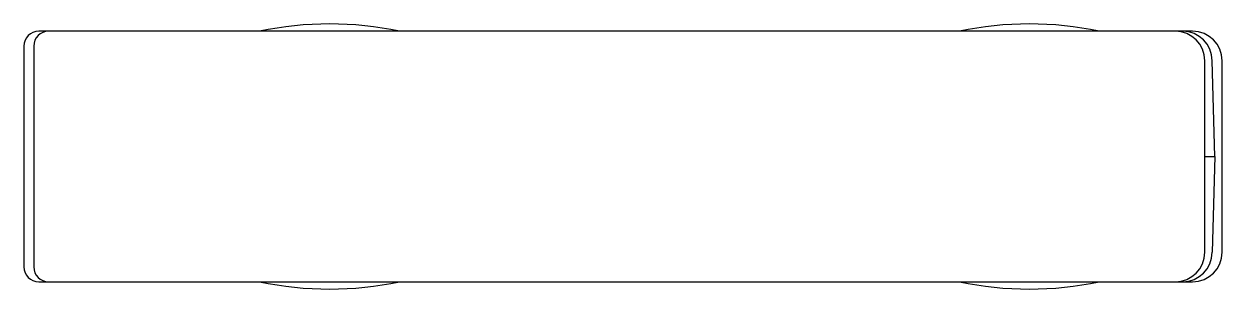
# Model space of a CAD drawing. Extents: x -12.4 to 0, y -1.4 to 1.4.
import ezdxf

# ---------------------------------------------------------------- set-up
doc = ezdxf.new("R2010")
doc.units = 0
doc.header["$LTSCALE"] = 1.2
doc.header["$MEASUREMENT"] = 0
doc.layers.get('0').update_dxf_attribs({"color": 3, "linetype": 'CONTINUOUS'})

msp = doc.modelspace()

# ---------------------------------------------------------------- linework, layer by layer
for p, q in [((-0.3048, 1.2954), (-12.2428, 1.2954)), ((-12.3952, 1.143), (-12.3952, -1.143)), ((-12.2936, 1.143), (-12.2936, -1.143)), ((-0.1778, -0.9906), (-0.1778, 0.9906)), ((-0.0762, 0), (-0.1016, 0.9906)), ((0, -0.9906), (0, 0.9906)), ((-0.1778, 0), (-0.0762, 0)), ((-0.0762, 0), (-0.1016, -0.9906)), ((-12.2428, -1.2954), (-0.3048, -1.2954))]:
    msp.add_line(p, q)
for centre, radius, start, end in [((-9.2329, -2.105025), 3.476625, 77.9819881, 102.0180119), ((-1.9939, -2.105025), 3.476625, 77.9819881, 102.0180119), ((-12.2428, 1.143), 0.1524, 90, 180), ((-12.1412, 1.143), 0.1524, 90, 180), ((-0.4826, 0.9906), 0.3048, 0, 90), ((-0.4064, 0.9906), 0.3048, 0, 90), ((-0.3048, 0.9906), 0.3048, 0, 90), ((-0.4826, -0.9906), 0.3048, 270, 0), ((-0.4064, -0.9906), 0.3048, 270, 0), ((-0.3048, -0.9906), 0.3048, 270, 0), ((-12.2428, -1.143), 0.1524, 180, 270), ((-12.1412, -1.143), 0.1524, 180, 270), ((-9.2329, 2.105025), 3.476625, 257.9819881, 282.0180119), ((-1.9939, 2.105025), 3.476625, 257.9819881, 282.0180119)]:
    msp.add_arc(centre, radius, start, end)

doc.saveas('drawing.dxf')
